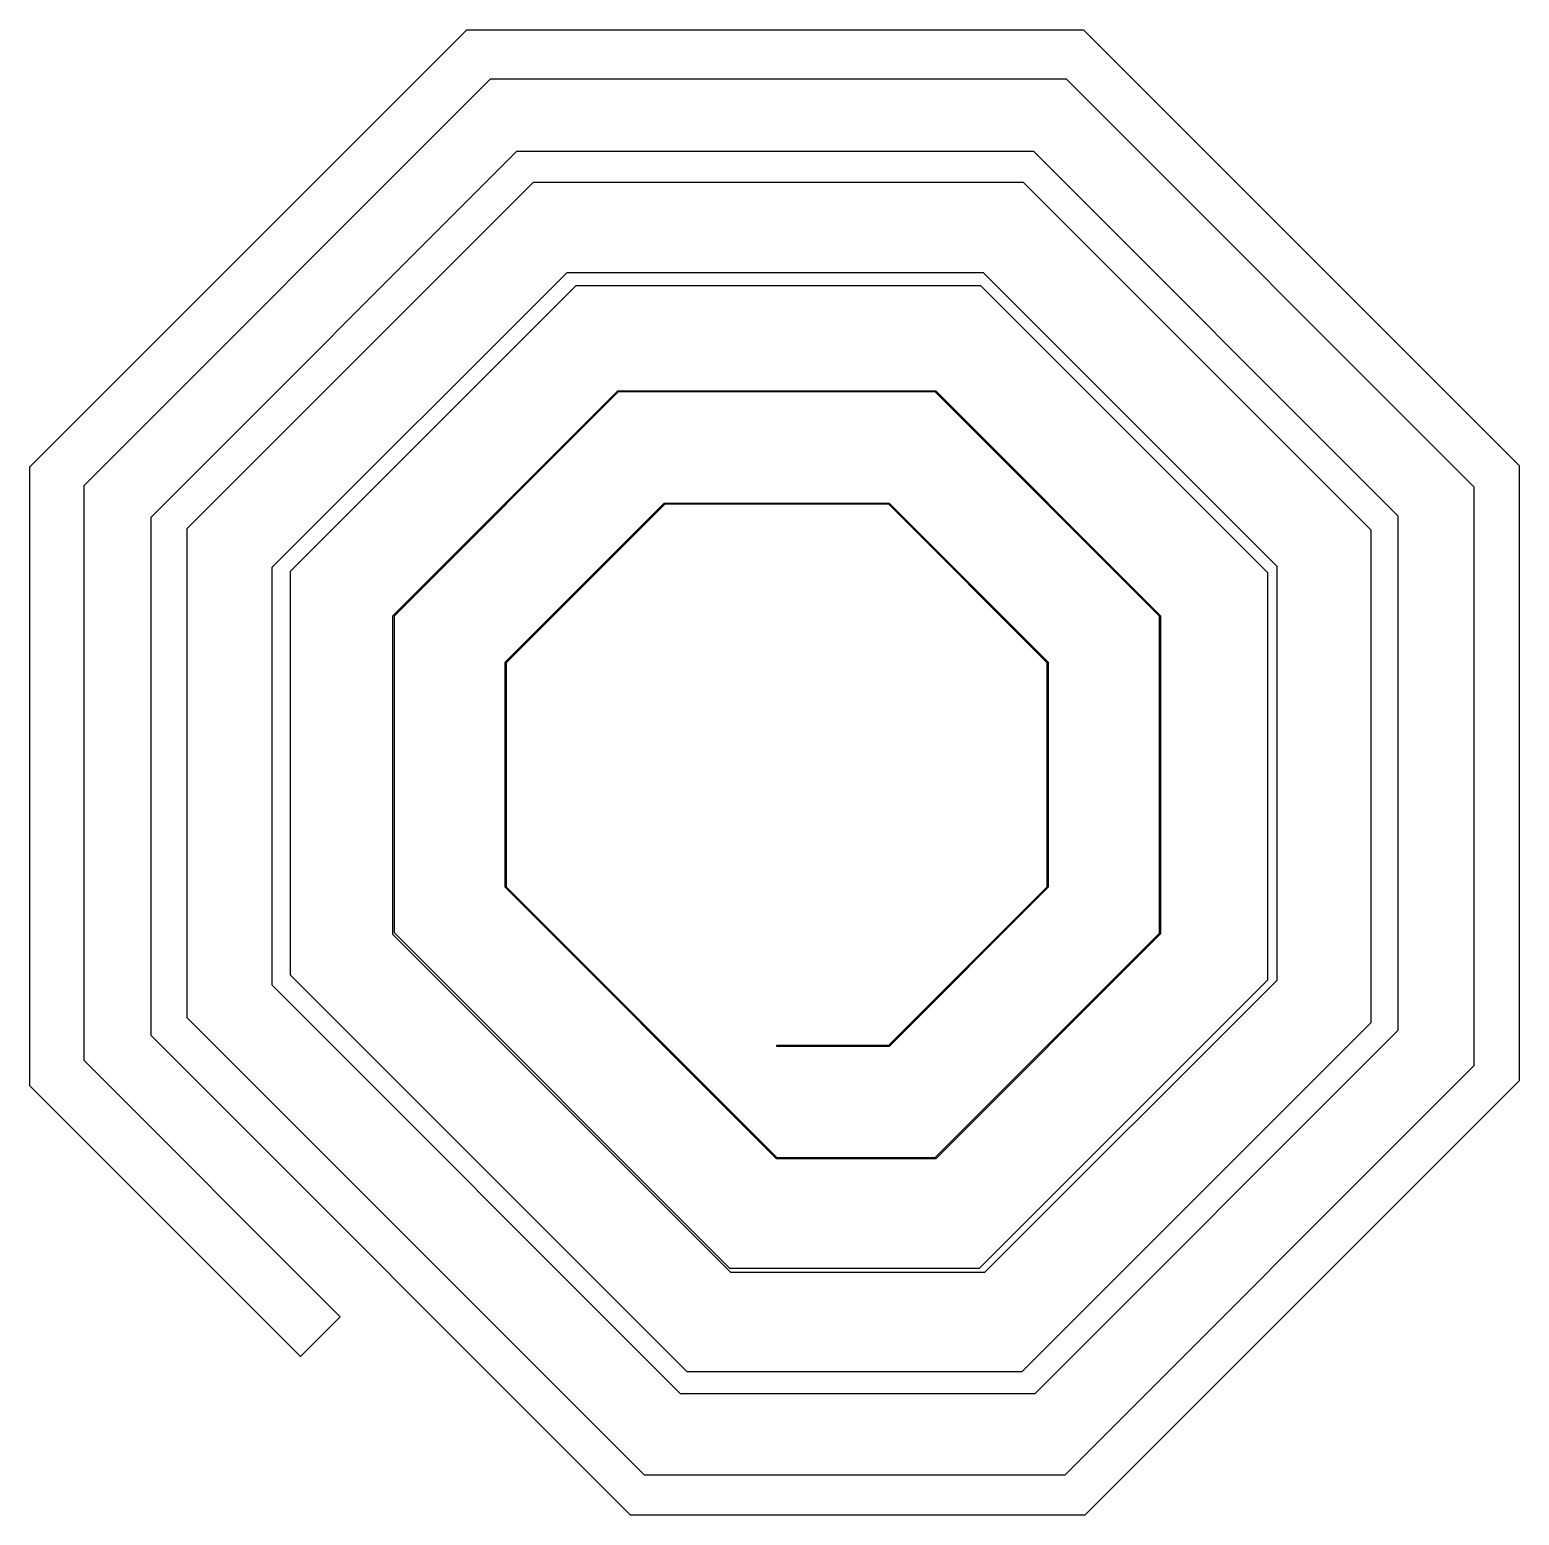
# Model space of a CAD drawing. Header units: millimetres. Extents: x -57 to 76, y -42 to 90.
import ezdxf

# ---------------------------------------------------------------- set-up
doc = ezdxf.new("R2010")
doc.units = ezdxf.units.MM

msp = doc.modelspace()

# ---------------------------------------------------------------- linework, layer by layer
at = {"layer": 'GUIDELINE_A', "color": 2}
msp.add_lwpolyline([(10.01, 0.05), (19.98, 0.05), (34.09, 14.16), (34.09, 34.12), (19.98, 48.23), (0.02, 48.23), (-14.09, 34.12), (-14.09, 14.16), (10.02, -9.95), (24.12, -9.95), (44.09, 10.02), (44.09, 38.26), (24.12, 58.23), (-4.12, 58.23), (-24.09, 38.26), (-24.09, 10.09), (5.8, -19.8), (28.06, -19.8), (53.74, 5.88), (53.74, 42.12), (28.18, 67.68), (-7.89, 67.68), (-33.34, 42.24), (-33.34, 6.33), (1.99, -29), (31.87, -29), (62.94, 2.07), (62.94, 45.93), (31.99, 76.88), (-11.71, 76.88), (-42.54, 46.05), (-42.54, 2.52), (-1.82, -38.2), (35.68, -38.2), (72.14, -1.74), (72.14, 49.74), (35.8, 86.08), (-15.52, 86.08), (-51.74, 49.86), (-51.74, -1.29), (-28.9, -24.13), (-32.44, -27.66), (-56.54, -3.56), (-56.54, 51.56), (-17.62, 90.48), (37.34, 90.48), (76.14, 51.68), (76.14, -3.11), (37.46, -41.8), (-3.03, -41.8), (-45.74, 0.91), (-45.74, 47.09), (-13.15, 79.68), (32.86, 79.68), (65.34, 47.21), (65.34, 1.36), (32.98, -31), (1.44, -31), (-34.94, 5.39), (-34.94, 42.62), (-8.67, 68.88), (28.39, 68.88), (54.54, 42.73), (54.54, 5.83), (28.51, -20.2), (5.92, -20.2), (-24.19, 9.91), (-24.19, 38.3), (-4.16, 58.33), (24.16, 58.33), (44.19, 38.3), (44.19, 9.98), (24.16, -10.05), (9.98, -10.05), (-14.19, 14.12), (-14.19, 34.16), (-0.02, 48.33), (20.02, 48.33), (34.19, 34.16), (34.19, 14.12), (20.02, -0.05), (10.01, -0.05), (10.01, 0.05)], close=True, dxfattribs=at)

doc.saveas('drawing.dxf')
